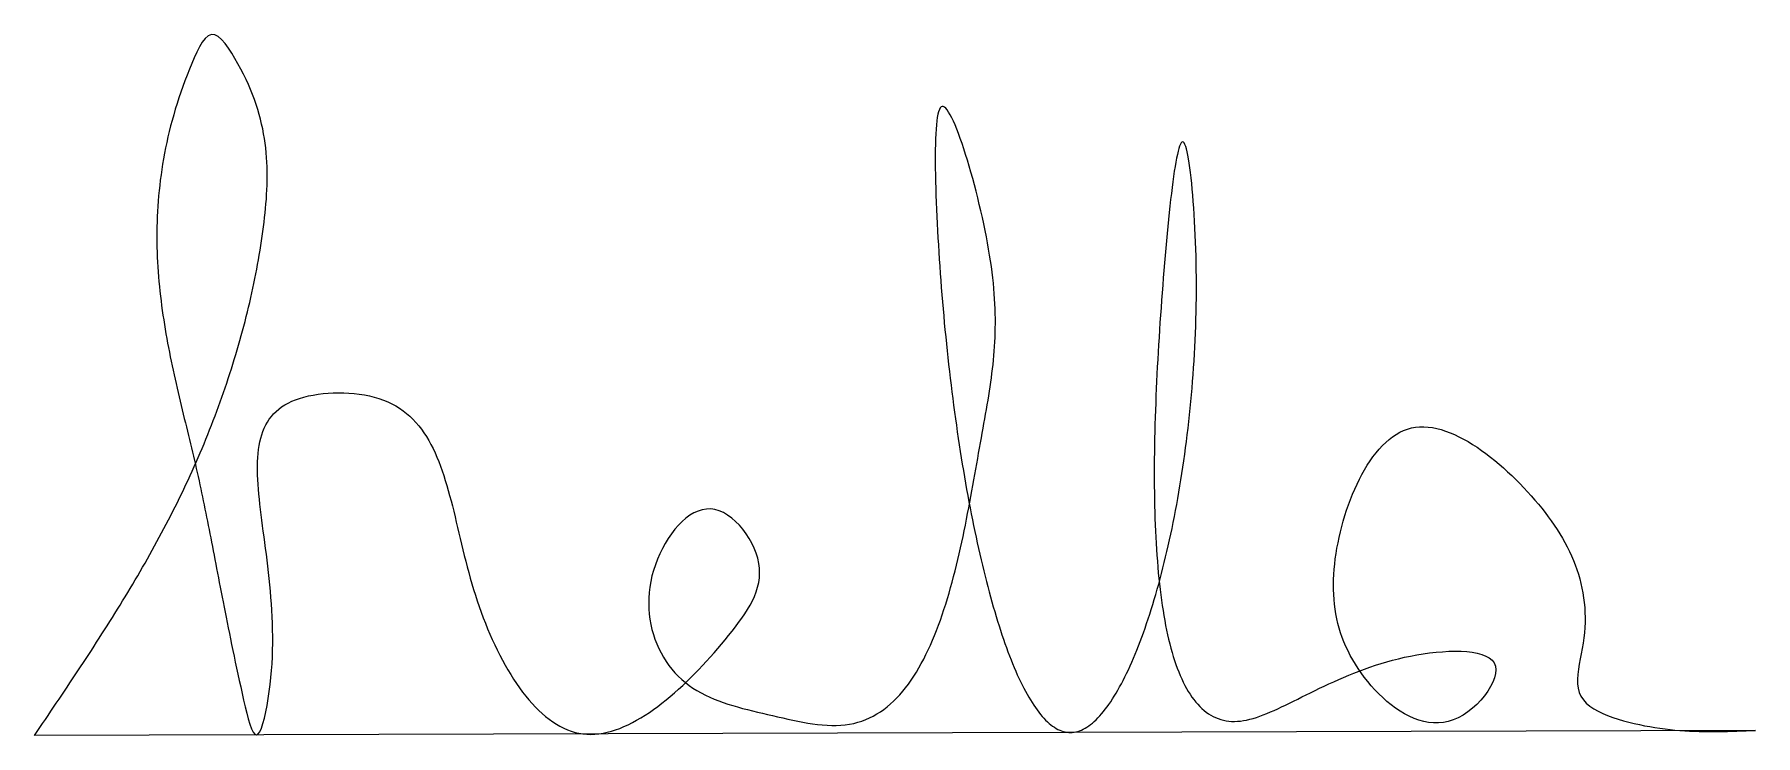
# Model space of a CAD drawing. Extents: x 0 to 667, y 0 to 272.
import ezdxf

# ---------------------------------------------------------------- set-up
doc = ezdxf.new("R2010")
doc.units = 0
doc.layers.get('0').update_dxf_attribs({"linetype": 'CONTINUOUS'})
doc.layers.add('1', color=12, linetype='CONTINUOUS')

msp = doc.modelspace()

# ---------------------------------------------------------------- linework, layer by layer
at = {"color": 1}
msp.add_polyline3d([(0, 0, 0), (1.06092, 1.56433, 0), (2.12171, 3.12875, 0), (3.18223, 4.69336, 0), (4.24234, 6.25826, 0), (5.3019, 7.82352, 0), (6.36079, 9.38926, 0), (7.41886, 10.9556, 0), (8.47597, 12.5225, 0), (9.53201, 14.0902, 0), (10.5868, 15.6588, 0), (11.6403, 17.2283, 0), (12.6922, 18.7988, 0), (13.7425, 20.3704, 0), (14.7911, 21.9433, 0), (15.8377, 23.5175, 0), (16.8824, 25.0931, 0), (17.9248, 26.6702, 0), (18.9649, 28.2489, 0), (20.0026, 29.8293, 0), (21.0377, 31.4114, 0), (22.0701, 32.9955, 0), (23.0996, 34.5815, 0), (24.1262, 36.1696, 0), (25.1496, 37.7598, 0), (26.1697, 39.3523, 0), (27.1865, 40.9471, 0), (28.1997, 42.5444, 0), (29.2093, 44.1442, 0), (30.215, 45.7467, 0), (31.2168, 47.3518, 0), (32.2145, 48.9598, 0), (33.2081, 50.5707, 0), (34.1972, 52.1846, 0), (35.1819, 53.8016, 0), (36.162, 55.4218, 0), (37.1373, 57.0453, 0), (38.1077, 58.6721, 0), (39.0731, 60.3024, 0), (40.0333, 61.9363, 0), (40.9882, 63.5739, 0), (41.9377, 65.2152, 0), (42.8816, 66.8603, 0), (43.8198, 68.5094, 0), (44.7521, 70.1626, 0), (45.6785, 71.8198, 0), (46.5988, 73.4813, 0), (47.5128, 75.1471, 0), (48.4204, 76.8174, 0), (49.3215, 78.4921, 0), (50.216, 80.1714, 0), (51.1036, 81.8554, 0), (51.9843, 83.5442, 0), (52.858, 85.2379, 0), (53.7244, 86.9366, 0), (54.5835, 88.6403, 0), (55.4351, 90.3492, 0), (56.2792, 92.0634, 0), (57.1154, 93.7829, 0), (57.9438, 95.5078, 0), (58.7642, 97.2383, 0), (59.5764, 98.9745, 0), (60.3803, 100.716, 0), (61.1758, 102.464, 0), (61.9628, 104.218, 0), (62.7411, 105.977, 0), (63.5106, 107.742, 0), (64.2714, 109.512, 0), (65.0232, 111.287, 0), (65.7661, 113.068, 0), (66.4999, 114.853, 0), (67.2246, 116.643, 0), (67.94, 118.437, 0), (68.6461, 120.235, 0), (69.3428, 122.038, 0), (70.03, 123.844, 0), (70.7077, 125.654, 0), (71.3757, 127.468, 0), (72.034, 129.285, 0), (72.6825, 131.104, 0), (73.3211, 132.927, 0), (73.9497, 134.753, 0), (74.5683, 136.581, 0), (75.1767, 138.411, 0), (75.7748, 140.244, 0), (76.3627, 142.078, 0), (76.9402, 143.915, 0), (77.5072, 145.753, 0), (78.0636, 147.592, 0), (78.6094, 149.432, 0), (79.1445, 151.274, 0), (79.6687, 153.116, 0), (80.1821, 154.959, 0), (80.6845, 156.803, 0), (81.1758, 158.647, 0), (81.656, 160.49, 0), (82.1249, 162.334, 0), (82.5826, 164.178, 0), (83.0288, 166.02, 0), (83.4636, 167.863, 0), (83.8868, 169.704, 0), (84.2984, 171.544, 0), (84.6983, 173.383, 0), (85.0864, 175.221, 0), (85.4625, 177.057, 0), (85.8267, 178.891, 0), (86.1789, 180.724, 0), (86.5189, 182.554, 0), (86.8466, 184.381, 0), (87.1621, 186.206, 0), (87.4652, 188.029, 0), (87.7558, 189.848, 0), (88.0339, 191.664, 0), (88.2993, 193.477, 0), (88.552, 195.287, 0), (88.7919, 197.092, 0), (89.0189, 198.894, 0), (89.2324, 200.692, 0), (89.4308, 202.487, 0), (89.6125, 204.279, 0), (89.7758, 206.07, 0), (89.9189, 207.859, 0), (90.0402, 209.648, 0), (90.1381, 211.438, 0), (90.2108, 213.228, 0), (90.2566, 215.02, 0), (90.2739, 216.814, 0), (90.261, 218.612, 0), (90.2162, 220.413, 0), (90.1378, 222.218, 0), (90.0242, 224.029, 0), (89.8736, 225.845, 0), (89.6844, 227.668, 0), (89.4549, 229.498, 0), (89.1834, 231.335, 0), (88.8682, 233.182, 0), (88.5077, 235.037, 0), (88.1001, 236.902, 0), (87.6439, 238.778, 0), (87.1372, 240.666, 0), (86.5784, 242.565, 0), (85.9659, 244.477, 0), (85.2979, 246.402, 0), (84.5728, 248.341, 0), (83.7888, 250.295, 0), (82.9444, 252.264, 0), (82.0378, 254.25, 0), (81.0673, 256.252, 0), (80.0313, 258.271, 0), (78.9281, 260.309, 0), (77.7559, 262.366, 0), (76.5169, 264.423, 0), (75.2262, 266.399, 0), (73.9016, 268.196, 0), (72.5611, 269.718, 0), (71.2225, 270.869, 0), (69.9037, 271.551, 0), (68.6227, 271.668, 0), (67.3919, 271.176, 0), (66.211, 270.153, 0), (65.0782, 268.693, 0), (63.9912, 266.893, 0), (62.9482, 264.847, 0), (61.947, 262.651, 0), (60.9857, 260.4, 0), (60.0627, 258.153, 0), (59.1775, 255.917, 0), (58.3295, 253.69, 0), (57.5182, 251.473, 0), (56.7429, 249.266, 0), (56.0032, 247.068, 0), (55.2986, 244.88, 0), (54.6284, 242.701, 0), (53.9921, 240.532, 0), (53.3893, 238.372, 0), (52.8193, 236.222, 0), (52.2815, 234.081, 0), (51.7755, 231.95, 0), (51.3008, 229.827, 0), (50.8567, 227.714, 0), (50.4427, 225.611, 0), (50.0583, 223.516, 0), (49.7029, 221.431, 0), (49.376, 219.354, 0), (49.077, 217.287, 0), (48.8054, 215.229, 0), (48.5607, 213.179, 0), (48.3423, 211.139, 0), (48.1497, 209.107, 0), (47.9822, 207.085, 0), (47.8395, 205.071, 0), (47.7208, 203.066, 0), (47.6258, 201.069, 0), (47.5537, 199.081, 0), (47.5042, 197.102, 0), (47.4766, 195.132, 0), (47.4704, 193.17, 0), (47.4851, 191.216, 0), (47.5201, 189.271, 0), (47.5749, 187.335, 0), (47.6489, 185.407, 0), (47.7415, 183.487, 0), (47.8523, 181.575, 0), (47.9807, 179.672, 0), (48.1262, 177.777, 0), (48.2881, 175.89, 0), (48.466, 174.011, 0), (48.6593, 172.14, 0), (48.8675, 170.278, 0), (49.09, 168.423, 0), (49.3262, 166.576, 0), (49.5757, 164.737, 0), (49.8379, 162.906, 0), (50.1122, 161.083, 0), (50.3982, 159.268, 0), (50.6952, 157.461, 0), (51.0026, 155.661, 0), (51.3201, 153.869, 0), (51.647, 152.084, 0), (51.9827, 150.307, 0), (52.3268, 148.538, 0), (52.6787, 146.776, 0), (53.0378, 145.022, 0), (53.4036, 143.275, 0), (53.7755, 141.535, 0), (54.1531, 139.803, 0), (54.5357, 138.078, 0), (54.9229, 136.36, 0), (55.314, 134.65, 0), (55.7085, 132.946, 0), (56.1059, 131.25, 0), (56.5057, 129.561, 0), (56.9073, 127.879, 0), (57.3101, 126.204, 0), (57.7136, 124.536, 0), (58.1172, 122.874, 0), (58.5205, 121.22, 0), (58.9229, 119.573, 0), (59.3238, 117.932, 0), (59.7226, 116.298, 0), (60.1189, 114.671, 0), (60.5121, 113.05, 0), (60.9016, 111.436, 0), (61.287, 109.829, 0), (61.6676, 108.228, 0), (62.0429, 106.634, 0), (62.4123, 105.046, 0), (62.7755, 103.464, 0), (63.1322, 101.889, 0), (63.483, 100.318, 0), (63.8284, 98.7504, 0), (64.1687, 97.1854, 0), (64.5045, 95.6218, 0), (64.8361, 94.0583, 0), (65.1641, 92.4939, 0), (65.489, 90.9275, 0), (65.8111, 89.3579, 0), (66.1309, 87.7841, 0), (66.4489, 86.2048, 0), (66.7655, 84.619, 0), (67.0812, 83.0256, 0), (67.3965, 81.4234, 0), (67.7118, 79.8113, 0), (68.0275, 78.1882, 0), (68.3441, 76.553, 0), (68.6622, 74.9046, 0), (68.9821, 73.2418, 0), (69.3042, 71.5635, 0), (69.6291, 69.8685, 0), (69.9572, 68.1559, 0), (70.289, 66.4244, 0), (70.6249, 64.673, 0), (70.9653, 62.9004, 0), (71.3108, 61.1057, 0), (71.6618, 59.2876, 0), (72.0187, 57.4451, 0), (72.3821, 55.577, 0), (72.7522, 53.6822, 0), (73.1297, 51.7596, 0), (73.515, 49.8081, 0), (73.9085, 47.8265, 0), (74.3107, 45.8137, 0), (74.722, 43.7687, 0), (75.1429, 41.6902, 0), (75.5739, 39.5772, 0), (76.0154, 37.4286, 0), (76.4678, 35.2431, 0), (76.9317, 33.0198, 0), (77.4075, 30.7575, 0), (77.8956, 28.455, 0), (78.3965, 26.1113, 0), (78.9106, 23.7252, 0), (79.4385, 21.2956, 0), (79.9805, 18.8214, 0), (80.5372, 16.3015, 0), (81.1088, 13.7391, 0), (81.6946, 11.1853, 0), (82.2931, 8.71955, 0), (82.9029, 6.42195, 0), (83.5224, 4.37249, 0), (84.1502, 2.65117, 0), (84.7849, 1.338, 0), (85.4248, 0.51299, 0), (86.0686, 0.25602, 0), (86.7133, 0.60636, 0), (87.3524, 1.50583, 0), (87.9788, 2.88193, 0), (88.5856, 4.66218, 0), (89.1657, 6.77407, 0), (89.7122, 9.14511, 0), (90.2179, 11.7028, 0), (90.6759, 14.3747, 0), (91.0792, 17.0884, 0), (91.4238, 19.7951, 0), (91.712, 22.4893, 0), (91.9461, 25.1701, 0), (92.1289, 27.8368, 0), (92.263, 30.4886, 0), (92.3509, 33.1246, 0), (92.3954, 35.7442, 0), (92.399, 38.3464, 0), (92.3644, 40.9305, 0), (92.2941, 43.4957, 0), (92.1908, 46.0412, 0), (92.0572, 48.5663, 0), (91.8957, 51.07, 0), (91.7091, 53.5517, 0), (91.5, 56.0105, 0), (91.271, 58.4457, 0), (91.0247, 60.8564, 0), (90.7637, 63.2418, 0), (90.4906, 65.6012, 0), (90.2081, 67.9338, 0), (89.9188, 70.2387, 0), (89.6254, 72.5153, 0), (89.3303, 74.7626, 0), (89.0363, 76.9798, 0), (88.7459, 79.1663, 0), (88.4619, 81.3212, 0), (88.1867, 83.4437, 0), (87.9231, 85.533, 0), (87.6736, 87.5883, 0), (87.4409, 89.6089, 0), (87.2275, 91.5939, 0), (87.0362, 93.5425, 0), (86.8695, 95.4539, 0), (86.73, 97.3274, 0), (86.6204, 99.1622, 0), (86.5432, 100.957, 0), (86.5012, 102.712, 0), (86.4969, 104.426, 0), (86.5329, 106.098, 0), (86.6119, 107.727, 0), (86.7365, 109.313, 0), (86.9093, 110.854, 0), (87.1329, 112.35, 0), (87.4099, 113.801, 0), (87.743, 115.204, 0), (88.1347, 116.561, 0), (88.5878, 117.868, 0), (89.1048, 119.127, 0), (89.6883, 120.336, 0), (90.341, 121.495, 0), (91.0654, 122.602, 0), (91.8643, 123.656, 0), (92.7401, 124.658, 0), (93.6956, 125.606, 0), (94.7334, 126.499, 0), (95.856, 127.337, 0), (97.0661, 128.118, 0), (98.3664, 128.843, 0), (99.7593, 129.51, 0), (101.248, 130.118, 0), (102.832, 130.667, 0), (104.505, 131.155, 0), (106.257, 131.582, 0), (108.079, 131.947, 0), (109.959, 132.249, 0), (111.889, 132.487, 0), (113.858, 132.66, 0), (115.857, 132.767, 0), (117.876, 132.806, 0), (119.904, 132.778, 0), (121.933, 132.682, 0), (123.953, 132.515, 0), (125.952, 132.278, 0), (127.923, 131.969, 0), (129.854, 131.588, 0), (131.737, 131.133, 0), (133.56, 130.604, 0), (135.315, 129.999, 0), (136.994, 129.318, 0), (138.597, 128.564, 0), (140.128, 127.737, 0), (141.589, 126.839, 0), (142.982, 125.872, 0), (144.31, 124.839, 0), (145.576, 123.741, 0), (146.781, 122.579, 0), (147.928, 121.357, 0), (149.02, 120.075, 0), (150.059, 118.735, 0), (151.048, 117.34, 0), (151.989, 115.89, 0), (152.884, 114.389, 0), (153.737, 112.838, 0), (154.549, 111.238, 0), (155.324, 109.592, 0), (156.063, 107.901, 0), (156.769, 106.167, 0), (157.444, 104.393, 0), (158.092, 102.58, 0), (158.714, 100.729, 0), (159.313, 98.8431, 0), (159.891, 96.9238, 0), (160.451, 94.9729, 0), (160.996, 92.9922, 0), (161.528, 90.9836, 0), (162.049, 88.949, 0), (162.561, 86.8902, 0), (163.068, 84.8091, 0), (163.572, 82.7075, 0), (164.075, 80.5873, 0), (164.58, 78.4503, 0), (165.09, 76.2985, 0), (165.605, 74.1335, 0), (166.131, 71.9574, 0), (166.667, 69.7719, 0), (167.218, 67.579, 0), (167.786, 65.3804, 0), (168.372, 63.1781, 0), (168.981, 60.9738, 0), (169.613, 58.7695, 0), (170.272, 56.5669, 0), (170.96, 54.368, 0), (171.678, 52.1752, 0), (172.425, 49.9911, 0), (173.201, 47.8185, 0), (174.007, 45.6602, 0), (174.84, 43.519, 0), (175.702, 41.3975, 0), (176.591, 39.2986, 0), (177.507, 37.225, 0), (178.45, 35.1795, 0), (179.42, 33.1647, 0), (180.416, 31.1836, 0), (181.437, 29.2387, 0), (182.484, 27.333, 0), (183.555, 25.4691, 0), (184.652, 23.6498, 0), (185.772, 21.8779, 0), (186.916, 20.1561, 0), (188.083, 18.4871, 0), (189.274, 16.8738, 0), (190.487, 15.3189, 0), (191.722, 13.8251, 0), (192.98, 12.3952, 0), (194.258, 11.0319, 0), (195.558, 9.7381, 0), (196.878, 8.51644, 0), (198.219, 7.36969, 0), (199.58, 6.30063, 0), (200.96, 5.312, 0), (202.359, 4.40657, 0), (203.778, 3.58708, 0), (205.214, 2.85631, 0), (206.669, 2.21699, 0), (208.141, 1.6719, 0), (209.63, 1.22378, 0), (211.137, 0.87539, 0), (212.66, 0.6295, 0), (214.198, 0.48782, 0), (215.752, 0.44828, 0), (217.32, 0.50791, 0), (218.9, 0.66377, 0), (220.491, 0.91288, 0), (222.093, 1.2523, 0), (223.703, 1.67905, 0), (225.322, 2.19018, 0), (226.948, 2.78274, 0), (228.579, 3.45375, 0), (230.214, 4.20026, 0), (231.853, 5.01931, 0), (233.494, 5.90794, 0), (235.135, 6.86319, 0), (236.777, 7.8821, 0), (238.417, 8.96171, 0), (240.054, 10.0991, 0), (241.688, 11.2912, 0), (243.317, 12.5351, 0), (244.94, 13.8279, 0), (246.555, 15.1667, 0), (248.163, 16.5483, 0), (249.76, 17.9699, 0), (251.347, 19.4286, 0), (252.922, 20.9213, 0), (254.484, 22.4451, 0), (256.032, 23.9971, 0), (257.564, 25.5742, 0), (259.08, 27.1736, 0), (260.578, 28.7922, 0), (262.057, 30.4271, 0), (263.516, 32.0754, 0), (264.954, 33.734, 0), (266.37, 35.4001, 0), (267.762, 37.0706, 0), (269.129, 38.7427, 0), (270.47, 40.4133, 0), (271.779, 42.0824, 0), (273.047, 43.7522, 0), (274.262, 45.4255, 0), (275.413, 47.1049, 0), (276.49, 48.793, 0), (277.483, 50.4924, 0), (278.381, 52.2058, 0), (279.173, 53.9358, 0), (279.849, 55.685, 0), (280.397, 57.4561, 0), (280.808, 59.2516, 0), (281.071, 61.0743, 0), (281.175, 62.9267, 0), (281.109, 64.8115, 0), (280.863, 66.7312, 0), (280.434, 68.6818, 0), (279.831, 70.6444, 0), (279.069, 72.5983, 0), (278.16, 74.5227, 0), (277.118, 76.3969, 0), (275.955, 78.2001, 0), (274.684, 79.9115, 0), (273.319, 81.5104, 0), (271.872, 82.976, 0), (270.357, 84.2876, 0), (268.787, 85.4243, 0), (267.174, 86.3656, 0), (265.531, 87.0905, 0), (263.873, 87.5783, 0), (262.211, 87.8089, 0), (260.555, 87.7782, 0), (258.912, 87.5004, 0), (257.289, 86.9907, 0), (255.69, 86.2644, 0), (254.124, 85.3365, 0), (252.595, 84.2222, 0), (251.109, 82.9368, 0), (249.674, 81.4954, 0), (248.296, 79.9132, 0), (246.979, 78.2053, 0), (245.732, 76.3871, 0), (244.559, 74.4736, 0), (243.468, 72.48, 0), (242.464, 70.4215, 0), (241.554, 68.3132, 0), (240.743, 66.1705, 0), (240.039, 64.0084, 0), (239.446, 61.8421, 0), (238.969, 59.6823, 0), (238.605, 57.533, 0), (238.351, 55.3974, 0), (238.205, 53.2786, 0), (238.163, 51.18, 0), (238.224, 49.1048, 0), (238.385, 47.0562, 0), (238.643, 45.0375, 0), (238.996, 43.0518, 0), (239.44, 41.1025, 0), (239.974, 39.1927, 0), (240.594, 37.3257, 0), (241.298, 35.5048, 0), (242.084, 33.7331, 0), (242.948, 32.0139, 0), (243.888, 30.3505, 0), (244.901, 28.746, 0), (245.985, 27.2038, 0), (247.138, 25.727, 0), (248.355, 24.3189, 0), (249.636, 22.9827, 0), (250.977, 21.7216, 0), (252.375, 20.5384, 0), (253.828, 19.4312, 0), (255.333, 18.3957, 0), (256.888, 17.4277, 0), (258.488, 16.5232, 0), (260.133, 15.6778, 0), (261.818, 14.8874, 0), (263.542, 14.1479, 0), (265.301, 13.4549, 0), (267.092, 12.8044, 0), (268.913, 12.1921, 0), (270.761, 11.6139, 0), (272.634, 11.0655, 0), (274.528, 10.5428, 0), (276.44, 10.0416, 0), (278.369, 9.55769, 0), (280.31, 9.08686, 0), (282.262, 8.62493, 0), (284.221, 8.16772, 0), (286.185, 7.71122, 0), (288.151, 7.25598, 0), (290.117, 6.80743, 0), (292.078, 6.37124, 0), (294.034, 5.95308, 0), (295.981, 5.55862, 0), (297.915, 5.19352, 0), (299.836, 4.86347, 0), (301.739, 4.57412, 0), (303.622, 4.33115, 0), (305.483, 4.14023, 0), (307.318, 4.00702, 0), (309.124, 3.93719, 0), (310.9, 3.93642, 0), (312.642, 4.01037, 0), (314.348, 4.16472, 0), (316.015, 4.40421, 0), (317.643, 4.72865, 0), (319.232, 5.13618, 0), (320.784, 5.62495, 0), (322.298, 6.1931, 0), (323.776, 6.83877, 0), (325.218, 7.5601, 0), (326.625, 8.35524, 0), (327.996, 9.22233, 0), (329.333, 10.1595, 0), (330.637, 11.1649, 0), (331.907, 12.2367, 0), (333.145, 13.373, 0), (334.351, 14.572, 0), (335.526, 15.8318, 0), (336.67, 17.1505, 0), (337.784, 18.5263, 0), (338.868, 19.9574, 0), (339.922, 21.4418, 0), (340.949, 22.9778, 0), (341.948, 24.5634, 0), (342.919, 26.1968, 0), (343.864, 27.8762, 0), (344.782, 29.5996, 0), (345.675, 31.3653, 0), (346.543, 33.1714, 0), (347.387, 35.0159, 0), (348.207, 36.8972, 0), (349.003, 38.8132, 0), (349.778, 40.7622, 0), (350.53, 42.7422, 0), (351.26, 44.7515, 0), (351.97, 46.7882, 0), (352.659, 48.8504, 0), (353.329, 50.9363, 0), (353.979, 53.0439, 0), (354.611, 55.1715, 0), (355.225, 57.3172, 0), (355.822, 59.4791, 0), (356.402, 61.6554, 0), (356.966, 63.8442, 0), (357.514, 66.0436, 0), (358.047, 68.2519, 0), (358.565, 70.4671, 0), (359.07, 72.6873, 0), (359.561, 74.9108, 0), (360.04, 77.1357, 0), (360.506, 79.3601, 0), (360.961, 81.5822, 0), (361.405, 83.8, 0), (361.839, 86.0118, 0), (362.263, 88.2157, 0), (362.678, 90.4098, 0), (363.084, 92.5922, 0), (363.481, 94.7612, 0), (363.872, 96.9148, 0), (364.256, 99.0513, 0), (364.633, 101.169, 0), (365.004, 103.265, 0), (365.371, 105.339, 0), (365.733, 107.388, 0), (366.091, 109.41, 0), (366.445, 111.405, 0), (366.797, 113.369, 0), (367.146, 115.303, 0), (367.491, 117.209, 0), (367.831, 119.089, 0), (368.166, 120.945, 0), (368.495, 122.779, 0), (368.817, 124.592, 0), (369.132, 126.388, 0), (369.438, 128.168, 0), (369.734, 129.933, 0), (370.021, 131.686, 0), (370.296, 133.43, 0), (370.56, 135.165, 0), (370.812, 136.894, 0), (371.05, 138.618, 0), (371.274, 140.341, 0), (371.483, 142.063, 0), (371.676, 143.787, 0), (371.853, 145.515, 0), (372.013, 147.249, 0), (372.155, 148.99, 0), (372.278, 150.741, 0), (372.381, 152.504, 0), (372.464, 154.281, 0), (372.525, 156.073, 0), (372.565, 157.883, 0), (372.582, 159.713, 0), (372.575, 161.565, 0), (372.544, 163.44, 0), (372.487, 165.341, 0), (372.404, 167.269, 0), (372.295, 169.227, 0), (372.158, 171.217, 0), (371.993, 173.241, 0), (371.798, 175.3, 0), (371.574, 177.396, 0), (371.319, 179.533, 0), (371.032, 181.711, 0), (370.713, 183.932, 0), (370.36, 186.199, 0), (369.974, 188.514, 0), (369.553, 190.878, 0), (369.097, 193.292, 0), (368.607, 195.75, 0), (368.086, 198.242, 0), (367.537, 200.759, 0), (366.962, 203.291, 0), (366.364, 205.828, 0), (365.744, 208.361, 0), (365.107, 210.881, 0), (364.453, 213.377, 0), (363.787, 215.841, 0), (363.109, 218.263, 0), (362.423, 220.633, 0), (361.732, 222.942, 0), (361.037, 225.181, 0), (360.342, 227.339, 0), (359.649, 229.407, 0), (358.96, 231.376, 0), (358.278, 233.236, 0), (357.605, 234.977, 0), (356.944, 236.591, 0), (356.298, 238.067, 0), (355.669, 239.396, 0), (355.059, 240.569, 0), (354.472, 241.576, 0), (353.909, 242.407, 0), (353.373, 243.053, 0), (352.867, 243.505, 0), (352.393, 243.752, 0), (351.954, 243.786, 0), (351.551, 243.597, 0), (351.187, 243.187, 0), (350.858, 242.566, 0), (350.564, 241.744, 0), (350.304, 240.731, 0), (350.076, 239.536, 0), (349.879, 238.17, 0), (349.712, 236.643, 0), (349.574, 234.964, 0), (349.462, 233.143, 0), (349.376, 231.191, 0), (349.315, 229.117, 0), (349.277, 226.932, 0), (349.262, 224.645, 0), (349.266, 222.266, 0), (349.291, 219.805, 0), (349.333, 217.272, 0), (349.392, 214.677, 0), (349.467, 212.03, 0), (349.556, 209.341, 0), (349.658, 206.619, 0), (349.771, 203.876, 0), (349.895, 201.12, 0), (350.029, 198.361, 0), (350.171, 195.601, 0), (350.321, 192.842, 0), (350.481, 190.084, 0), (350.649, 187.326, 0), (350.825, 184.571, 0), (351.01, 181.818, 0), (351.204, 179.067, 0), (351.405, 176.32, 0), (351.615, 173.576, 0), (351.834, 170.836, 0), (352.06, 168.101, 0), (352.295, 165.371, 0), (352.537, 162.647, 0), (352.788, 159.929, 0), (353.046, 157.218, 0), (353.312, 154.513, 0), (353.586, 151.816, 0), (353.868, 149.127, 0), (354.157, 146.447, 0), (354.454, 143.776, 0), (354.758, 141.114, 0), (355.069, 138.462, 0), (355.388, 135.821, 0), (355.715, 133.19, 0), (356.048, 130.571, 0), (356.389, 127.964, 0), (356.737, 125.37, 0), (357.092, 122.788, 0), (357.453, 120.22, 0), (357.822, 117.665, 0), (358.198, 115.125, 0), (358.58, 112.6, 0), (358.969, 110.09, 0), (359.365, 107.596, 0), (359.767, 105.119, 0), (360.175, 102.658, 0), (360.591, 100.214, 0), (361.012, 97.7887, 0), (361.44, 95.3811, 0), (361.874, 92.9924, 0), (362.314, 90.6229, 0), (362.76, 88.2731, 0), (363.213, 85.9435, 0), (363.671, 83.6346, 0), (364.135, 81.3469, 0), (364.605, 79.0809, 0), (365.081, 76.8371, 0), (365.563, 74.6159, 0), (366.05, 72.4178, 0), (366.543, 70.2433, 0), (367.041, 68.093, 0), (367.545, 65.9672, 0), (368.054, 63.8666, 0), (368.569, 61.7915, 0), (369.088, 59.7424, 0), (369.613, 57.7199, 0), (370.143, 55.7244, 0), (370.678, 53.7565, 0), (371.218, 51.8165, 0), (371.763, 49.9051, 0), (372.313, 48.0226, 0), (372.868, 46.1695, 0), (373.427, 44.3464, 0), (373.991, 42.5538, 0), (374.56, 40.7921, 0), (375.133, 39.0618, 0), (375.71, 37.3633, 0), (376.292, 35.6973, 0), (376.879, 34.0641, 0), (377.469, 32.4643, 0), (378.064, 30.8984, 0), (378.663, 29.3667, 0), (379.266, 27.8699, 0), (379.873, 26.4084, 0), (380.484, 24.9827, 0), (381.098, 23.5932, 0), (381.717, 22.2405, 0), (382.339, 20.9251, 0), (382.965, 19.6474, 0), (383.595, 18.4079, 0), (384.228, 17.2072, 0), (384.865, 16.0456, 0), (385.505, 14.9237, 0), (386.148, 13.842, 0), (386.794, 12.801, 0), (387.444, 11.8011, 0), (388.097, 10.8428, 0), (388.753, 9.92664, 0), (389.412, 9.0531, 0), (390.074, 8.22264, 0), (390.739, 7.43577, 0), (391.407, 6.69296, 0), (392.077, 5.99471, 0), (392.751, 5.34149, 0), (393.426, 4.7338, 0), (394.105, 4.17212, 0), (394.785, 3.65694, 0), (395.469, 3.18875, 0), (396.154, 2.76803, 0), (396.842, 2.39528, 0), (397.532, 2.07097, 0), (398.224, 1.79559, 0), (398.919, 1.56963, 0), (399.615, 1.39358, 0), (400.313, 1.26793, 0), (401.014, 1.19315, 0), (401.716, 1.16975, 0), (402.419, 1.19819, 0), (403.125, 1.27884, 0), (403.832, 1.41137, 0), (404.54, 1.59526, 0), (405.25, 1.83, 0), (405.96, 2.11508, 0), (406.671, 2.44999, 0), (407.383, 2.83421, 0), (408.095, 3.26722, 0), (408.808, 3.74852, 0), (409.52, 4.27759, 0), (410.232, 4.85392, 0), (410.944, 5.477, 0), (411.656, 6.1463, 0), (412.367, 6.86132, 0), (413.076, 7.62154, 0), (413.785, 8.42645, 0), (414.493, 9.27554, 0), (415.199, 10.1683, 0), (415.903, 11.1042, 0), (416.605, 12.0827, 0), (417.306, 13.1034, 0), (418.004, 14.1656, 0), (418.7, 15.269, 0), (419.394, 16.4129, 0), (420.084, 17.5969, 0), (420.772, 18.8205, 0), (421.456, 20.0831, 0), (422.138, 21.3842, 0), (422.815, 22.7234, 0), (423.489, 24.1, 0), (424.16, 25.5137, 0), (424.826, 26.9638, 0), (425.488, 28.4498, 0), (426.145, 29.9713, 0), (426.798, 31.5278, 0), (427.446, 33.1186, 0), (428.089, 34.7434, 0), (428.727, 36.4015, 0), (429.36, 38.0926, 0), (429.987, 39.816, 0), (430.608, 41.5712, 0), (431.223, 43.3578, 0), (431.833, 45.1752, 0), (432.436, 47.0229, 0), (433.032, 48.9005, 0), (433.622, 50.8073, 0), (434.205, 52.7428, 0), (434.781, 54.7066, 0), (435.35, 56.6982, 0), (435.911, 58.717, 0), (436.465, 60.7625, 0), (437.011, 62.8342, 0), (437.549, 64.9316, 0), (438.079, 67.0542, 0), (438.601, 69.2015, 0), (439.114, 71.3728, 0), (439.618, 73.5679, 0), (440.114, 75.786, 0), (440.6, 78.0268, 0), (441.078, 80.2896, 0), (441.545, 82.574, 0), (442.004, 84.8795, 0), (442.452, 87.2056, 0), (442.89, 89.5516, 0), (443.318, 91.9172, 0), (443.736, 94.3019, 0), (444.143, 96.705, 0), (444.54, 99.1261, 0), (444.925, 101.565, 0), (445.3, 104.02, 0), (445.663, 106.492, 0), (446.015, 108.98, 0), (446.355, 111.483, 0), (446.683, 114.002, 0), (446.999, 116.534, 0), (447.303, 119.081, 0), (447.594, 121.641, 0), (447.873, 124.213, 0), (448.139, 126.798, 0), (448.393, 129.395, 0), (448.633, 132.003, 0), (448.859, 134.622, 0), (449.072, 137.252, 0), (449.272, 139.891, 0), (449.457, 142.539, 0), (449.629, 145.196, 0), (449.786, 147.861, 0), (449.929, 150.534, 0), (450.057, 153.214, 0), (450.17, 155.901, 0), (450.268, 158.594, 0), (450.351, 161.293, 0), (450.419, 163.997, 0), (450.471, 166.705, 0), (450.507, 169.418, 0), (450.528, 172.134, 0), (450.532, 174.853, 0), (450.52, 177.575, 0), (450.491, 180.299, 0), (450.446, 183.025, 0), (450.384, 185.751, 0), (450.305, 188.478, 0), (450.209, 191.202, 0), (450.096, 193.914, 0), (449.968, 196.603, 0), (449.825, 199.259, 0), (449.668, 201.873, 0), (449.498, 204.433, 0), (449.314, 206.931, 0), (449.118, 209.355, 0), (448.911, 211.696, 0), (448.694, 213.944, 0), (448.466, 216.088, 0), (448.229, 218.119, 0), (447.983, 220.026, 0), (447.73, 221.799, 0), (447.469, 223.428, 0), (447.202, 224.903, 0), (446.929, 226.213, 0), (446.651, 227.35, 0), (446.369, 228.302, 0), (446.083, 229.059, 0), (445.794, 229.611, 0), (445.502, 229.949, 0), (445.209, 230.064, 0), (444.915, 229.959, 0), (444.62, 229.642, 0), (444.324, 229.123, 0), (444.028, 228.408, 0), (443.732, 227.508, 0), (443.435, 226.429, 0), (443.139, 225.18, 0), (442.843, 223.77, 0), (442.549, 222.207, 0), (442.255, 220.499, 0), (441.963, 218.655, 0), (441.672, 216.682, 0), (441.384, 214.589, 0), (441.097, 212.385, 0), (440.813, 210.078, 0), (440.531, 207.675, 0), (440.253, 205.186, 0), (439.977, 202.619, 0), (439.705, 199.982, 0), (439.437, 197.283, 0), (439.173, 194.53, 0), (438.913, 191.733, 0), (438.657, 188.899, 0), (438.406, 186.036, 0), (438.16, 183.153, 0), (437.92, 180.259, 0), (437.685, 177.361, 0), (437.455, 174.464, 0), (437.232, 171.569, 0), (437.015, 168.677, 0), (436.804, 165.788, 0), (436.6, 162.904, 0), (436.402, 160.023, 0), (436.212, 157.149, 0), (436.028, 154.28, 0), (435.853, 151.419, 0), (435.684, 148.565, 0), (435.524, 145.719, 0), (435.372, 142.882, 0), (435.227, 140.054, 0), (435.092, 137.237, 0), (434.965, 134.43, 0), (434.847, 131.636, 0), (434.738, 128.853, 0), (434.638, 126.084, 0), (434.547, 123.328, 0), (434.467, 120.587, 0), (434.396, 117.861, 0), (434.335, 115.15, 0), (434.285, 112.456, 0), (434.245, 109.78, 0), (434.216, 107.12, 0), (434.198, 104.48, 0), (434.191, 101.859, 0), (434.196, 99.2571, 0), (434.212, 96.6762, 0), (434.239, 94.1166, 0), (434.279, 91.5789, 0), (434.331, 89.0639, 0), (434.395, 86.5722, 0), (434.472, 84.1046, 0), (434.562, 81.6616, 0), (434.665, 79.244, 0), (434.781, 76.8525, 0), (434.91, 74.4878, 0), (435.053, 72.1505, 0), (435.21, 69.8414, 0), (435.381, 67.5611, 0), (435.566, 65.3104, 0), (435.765, 63.0898, 0), (435.98, 60.9002, 0), (436.209, 58.7421, 0), (436.453, 56.6163, 0), (436.713, 54.5235, 0), (436.988, 52.4643, 0), (437.279, 50.4395, 0), (437.585, 48.4497, 0), (437.908, 46.4956, 0), (438.247, 44.578, 0), (438.603, 42.6974, 0), (438.975, 40.8546, 0), (439.365, 39.0503, 0), (439.771, 37.2851, 0), (440.195, 35.5598, 0), (440.637, 33.875, 0), (441.096, 32.2314, 0), (441.573, 30.6297, 0), (442.069, 29.0707, 0), (442.583, 27.5549, 0), (443.115, 26.0831, 0), (443.666, 24.656, 0), (444.237, 23.2742, 0), (444.826, 21.9385, 0), (445.435, 20.6495, 0), (446.064, 19.4079, 0), (446.713, 18.2144, 0), (447.381, 17.0697, 0), (448.07, 15.9745, 0), (448.779, 14.9294, 0), (449.509, 13.9353, 0), (450.26, 12.9926, 0), (451.032, 12.1022, 0), (451.826, 11.2647, 0), (452.641, 10.4809, 0), (453.477, 9.75129, 0), (454.336, 9.07671, 0), (455.217, 8.4578, 0), (456.12, 7.89525, 0), (457.045, 7.38975, 0), (457.994, 6.942, 0), (458.965, 6.55267, 0), (459.959, 6.22246, 0), (460.977, 5.95206, 0), (462.019, 5.74215, 0), (463.084, 5.59341, 0), (464.173, 5.50655, 0), (465.287, 5.48225, 0), (466.425, 5.52119, 0), (467.587, 5.62406, 0), (468.775, 5.79131, 0), (469.987, 6.02115, 0), (471.225, 6.31059, 0), (472.49, 6.65667, 0), (473.78, 7.05639, 0), (475.097, 7.50677, 0), (476.441, 8.00484, 0), (477.813, 8.54759, 0), (479.212, 9.13206, 0), (480.639, 9.75526, 0), (482.095, 10.4142, 0), (483.58, 11.1059, 0), (485.095, 11.8274, 0), (486.639, 12.5757, 0), (488.213, 13.3478, 0), (489.817, 14.1407, 0), (491.453, 14.9514, 0), (493.119, 15.7771, 0), (494.817, 16.6146, 0), (496.548, 17.461, 0), (498.31, 18.3133, 0), (500.105, 19.1685, 0), (501.933, 20.0237, 0), (503.795, 20.8759, 0), (505.69, 21.722, 0), (507.62, 22.5591, 0), (509.584, 23.3842, 0), (511.584, 24.1944, 0), (513.618, 24.9866, 0), (515.689, 25.7579, 0), (517.795, 26.5052, 0), (519.938, 27.2257, 0), (522.118, 27.9162, 0), (524.334, 28.5739, 0), (526.589, 29.1957, 0), (528.882, 29.7787, 0), (531.212, 30.3199, 0), (533.582, 30.8162, 0), (535.991, 31.2648, 0), (538.439, 31.6626, 0), (540.925, 32.0062, 0), (543.43, 32.289, 0), (545.929, 32.5034, 0), (548.398, 32.6415, 0), (550.812, 32.6956, 0), (553.146, 32.6578, 0), (555.376, 32.5205, 0), (557.476, 32.2758, 0), (559.421, 31.9161, 0), (561.188, 31.4334, 0), (562.75, 30.82, 0), (564.084, 30.0682, 0), (565.164, 29.1703, 0), (565.966, 28.1183, 0), (566.465, 26.9046, 0), (566.645, 25.5286, 0), (566.524, 24.0152, 0), (566.124, 22.3942, 0), (565.469, 20.6957, 0), (564.584, 18.9498, 0), (563.491, 17.1865, 0), (562.214, 15.436, 0), (560.777, 13.7281, 0), (559.204, 12.0929, 0), (557.518, 10.5606, 0), (555.742, 9.16115, 0), (553.901, 7.92456, 0), (552.017, 6.88092, 0), (550.114, 6.0578, 0), (548.202, 5.45861, 0), (546.286, 5.07292, 0), (544.369, 4.89019, 0), (542.455, 4.89984, 0), (540.549, 5.09132, 0), (538.654, 5.45405, 0), (536.775, 5.97749, 0), (534.916, 6.65107, 0), (533.081, 7.46422, 0), (531.273, 8.40638, 0), (529.498, 9.46698, 0), (527.758, 10.6355, 0), (526.059, 11.9013, 0), (524.404, 13.2539, 0), (522.798, 14.6826, 0), (521.244, 16.177, 0), (519.746, 17.7265, 0), (518.309, 19.3205, 0), (516.936, 20.9484, 0), (515.633, 22.5997, 0), (514.401, 24.2653, 0), (513.241, 25.9431, 0), (512.153, 27.6334, 0), (511.136, 29.3364, 0), (510.187, 31.0525, 0), (509.308, 32.7818, 0), (508.496, 34.5246, 0), (507.75, 36.2811, 0), (507.071, 38.0516, 0), (506.456, 39.8364, 0), (505.905, 41.6356, 0), (505.418, 43.4496, 0), (504.992, 45.2785, 0), (504.628, 47.1227, 0), (504.323, 48.9824, 0), (504.079, 50.8578, 0), (503.892, 52.7491, 0), (503.763, 54.6567, 0), (503.691, 56.5807, 0), (503.674, 58.5215, 0), (503.712, 60.4792, 0), (503.803, 62.4541, 0), (503.948, 64.4465, 0), (504.144, 66.4567, 0), (504.392, 68.4847, 0), (504.689, 70.531, 0), (505.036, 72.5957, 0), (505.431, 74.6791, 0), (505.873, 76.7787, 0), (506.363, 78.8892, 0), (506.899, 81.005, 0), (507.48, 83.1205, 0), (508.108, 85.2299, 0), (508.78, 87.3278, 0), (509.497, 89.4085, 0), (510.257, 91.4664, 0), (511.062, 93.4958, 0), (511.909, 95.4912, 0), (512.798, 97.447, 0), (513.729, 99.3575, 0), (514.702, 101.217, 0), (515.715, 103.02, 0), (516.769, 104.761, 0), (517.863, 106.435, 0), (518.996, 108.035, 0), (520.168, 109.556, 0), (521.378, 110.992, 0), (522.627, 112.338, 0), (523.912, 113.589, 0), (525.234, 114.738, 0), (526.593, 115.78, 0), (527.987, 116.71, 0), (529.417, 117.521, 0), (530.881, 118.208, 0), (532.379, 118.766, 0), (533.912, 119.189, 0), (535.477, 119.474, 0), (537.072, 119.626, 0), (538.694, 119.649, 0), (540.341, 119.548, 0), (542.011, 119.329, 0), (543.7, 118.996, 0), (545.405, 118.554, 0), (547.125, 118.008, 0), (548.856, 117.363, 0), (550.595, 116.624, 0), (552.341, 115.796, 0), (554.09, 114.884, 0), (555.84, 113.892, 0), (557.588, 112.826, 0), (559.332, 111.691, 0), (561.068, 110.492, 0), (562.794, 109.232, 0), (564.507, 107.919, 0), (566.205, 106.555, 0), (567.885, 105.147, 0), (569.545, 103.7, 0), (571.181, 102.217, 0), (572.791, 100.705, 0), (574.373, 99.1673, 0), (575.923, 97.6099, 0), (577.439, 96.0374, 0), (578.919, 94.4547, 0), (580.36, 92.8645, 0), (581.761, 91.2666, 0), (583.122, 89.6606, 0), (584.441, 88.0461, 0), (585.718, 86.4228, 0), (586.951, 84.7902, 0), (588.141, 83.148, 0), (589.285, 81.4958, 0), (590.383, 79.8332, 0), (591.434, 78.1598, 0), (592.436, 76.4753, 0), (593.39, 74.7792, 0), (594.294, 73.0712, 0), (595.148, 71.3509, 0), (595.949, 69.6179, 0), (596.698, 67.8718, 0), (597.393, 66.1122, 0), (598.033, 64.3388, 0), (598.619, 62.5512, 0), (599.147, 60.749, 0), (599.618, 58.9318, 0), (600.031, 57.0991, 0), (600.385, 55.2508, 0), (600.679, 53.3862, 0), (600.911, 51.5052, 0), (601.081, 49.6072, 0), (601.189, 47.6919, 0), (601.232, 45.759, 0), (601.211, 43.808, 0), (601.124, 41.8385, 0), (600.97, 39.8502, 0), (600.749, 37.8427, 0), (600.458, 35.8155, 0), (600.104, 33.7707, 0), (599.712, 31.7195, 0), (599.312, 29.6755, 0), (598.937, 27.6522, 0), (598.618, 25.6633, 0), (598.387, 23.7224, 0), (598.273, 21.843, 0), (598.31, 20.0387, 0), (598.528, 18.3231, 0), (598.959, 16.7099, 0), (599.632, 15.2123, 0), (600.554, 13.8342, 0), (601.701, 12.5695, 0), (603.049, 11.4116, 0), (604.573, 10.3537, 0), (606.25, 9.3891, 0), (608.055, 8.51124, 0), (609.964, 7.71337, 0), (611.953, 6.98883, 0), (613.997, 6.33092, 0), (616.071, 5.73298, 0), (618.153, 5.18832, 0), (620.22, 4.69074, 0), (622.266, 4.23725, 0), (624.292, 3.82606, 0), (626.299, 3.45542, 0), (628.288, 3.12357, 0), (630.26, 2.82873, 0), (632.216, 2.56916, 0), (634.155, 2.34308, 0), (636.08, 2.14873, 0), (637.991, 1.98435, 0), (639.889, 1.84817, 0), (641.774, 1.73844, 0), (643.648, 1.65339, 0), (645.511, 1.59126, 0), (647.364, 1.55028, 0), (649.208, 1.5287, 0), (651.044, 1.52474, 0), (652.873, 1.53665, 0), (654.695, 1.56266, 0), (656.511, 1.60101, 0), (658.322, 1.64994, 0), (660.129, 1.70769, 0), (661.933, 1.77249, 0), (663.734, 1.84257, 0), (665.534, 1.91618, 0), (667.333, 1.99155, 0)], dxfattribs=at)
at = {"layer": '1', "color": 2}
msp.add_line((667.33259, 1.99155), (0, 0), dxfattribs=at)

doc.saveas('drawing.dxf')
